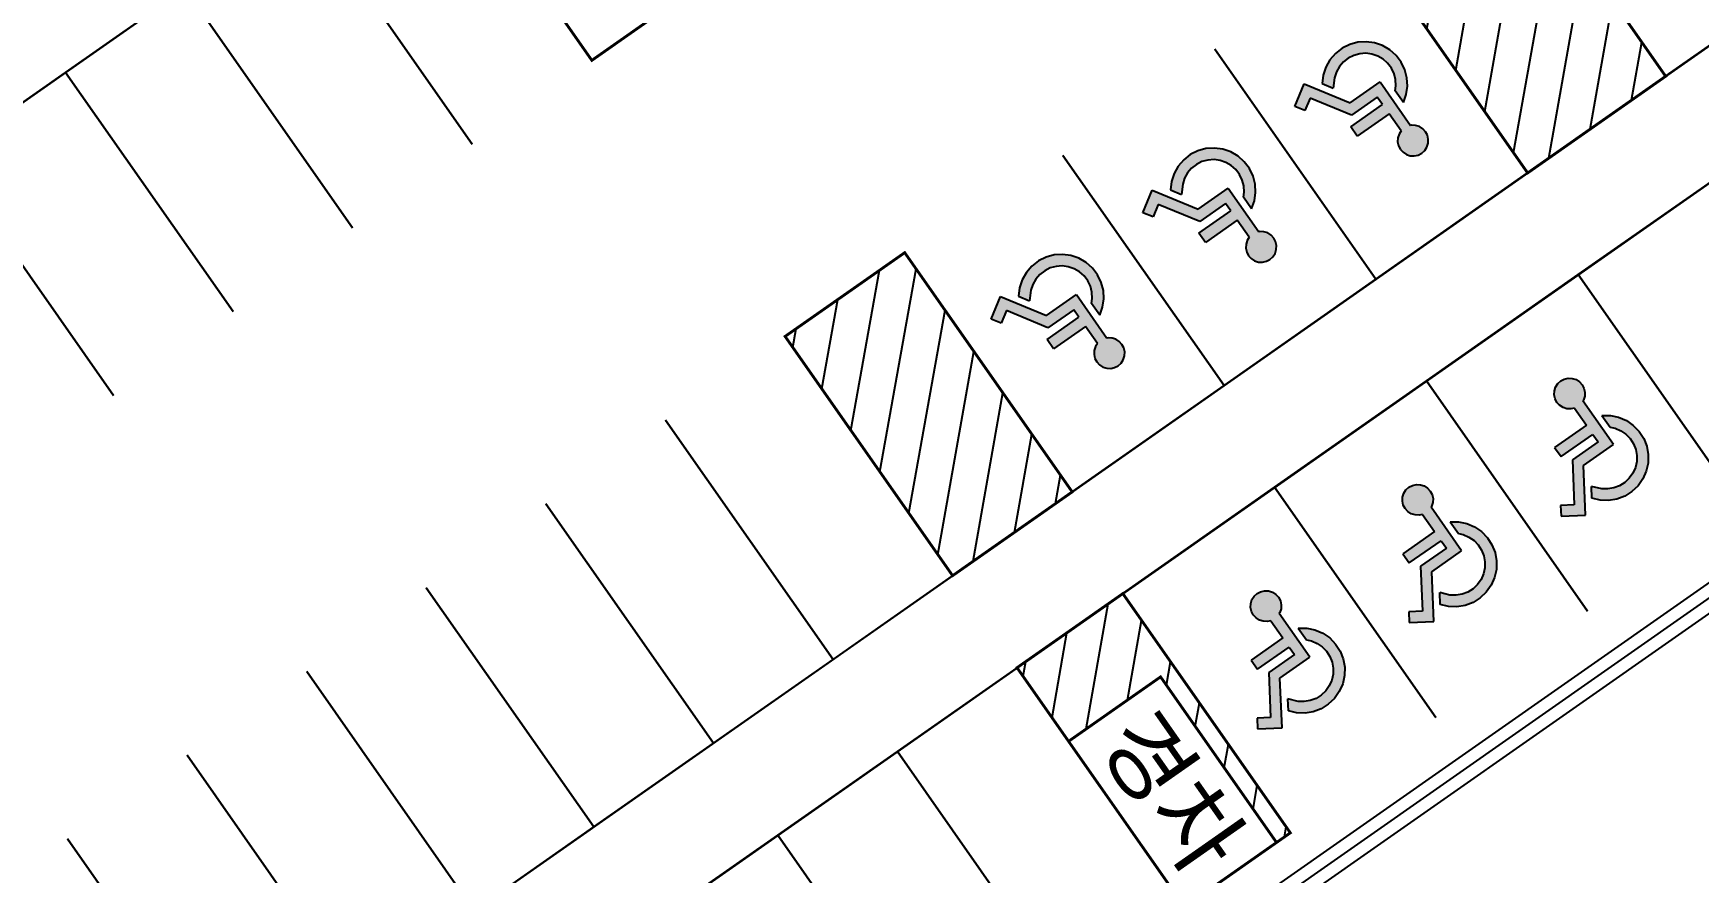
# Model space of a CAD drawing. Header units: millimetres. Extents: x 152904052 to 153933663, y 538271515 to 539240469.
# Drawn here: x 153200097 to 153229752, y 538759757 to 538774701 of the extents above; entities that cross this region are included whole.
import ezdxf
from ezdxf.enums import TextEntityAlignment as Align

# ---------------------------------------------------------------- set-up
doc = ezdxf.new("R2010")
doc.units = ezdxf.units.MM
doc.layers.add('SCHM', color=9, linetype='Continuous')
doc.styles.add('IIAC FONT', font='GulimChe.ttf')
pattern_1 = [(79.99999999992096, (122809884.912509, 494497988.996713), (-625.3529231626, 110.2665928193632), [])]

msp = doc.modelspace()

# ---------------------------------------------------------------- hatches: boundary and pattern name
at = {"layer": 'SCHM'}
h = msp.add_hatch(dxfattribs=at)
h.set_pattern_fill('ANSI31', color=256, scale=200, angle=34.99999999992096)
h.set_pattern_definition(pattern_1)
h.paths.add_polyline_path([(153223838.4012359, 538776310.1415739), (153226295.7959158, 538778030.9636467), (153229163.678098, 538773935.2034259), (153226706.2834174, 538772214.3813522)])
for points in [[(153224360.3537324, 538773766.680742), (153224347.4086477, 538773677.2371101), (153224494.1972053, 538773467.6013238), (153224544.4766273, 538773608.9739254), (153224565.9689118, 538773757.4741433), (153224557.8344784, 538773907.3009229), (153224520.3910926, 538774052.6013905), (153224455.1014525, 538774187.6994877), (153224364.5160525, 538774307.3177066), (153224252.1735441, 538774406.7832468), (153224122.4625062, 538774482.2105601), (153223980.4500062, 538774530.6531327), (153223831.6836599, 538774550.2185904), (153223681.9749169, 538774540.1426234), (153223537.1720404, 538774500.8188417), (153223402.9316502, 538774433.7834009), (153223284.4977495, 538774341.6549907), (153223186.4968722, 538774228.0325413), (153223112.757353, 538774097.3546319), (153223066.1597708, 538773954.7260993), (153223048.5244285, 538773805.7186244), (153223245.1629748, 538773724.5658829), (153223267.1633358, 538773910.4549992), (153223301.1276763, 538774014.4149878), (153223354.8754051, 538774109.6643319), (153223426.3069059, 538774192.4821829), (153223512.6317584, 538774259.6333225), (153223610.4777455, 538774308.49454), (153223716.0225844, 538774337.1571076), (153223825.1432423, 538774344.501342), (153223933.5770003, 538774330.2403474), (153224037.0879713, 538774294.9312172), (153224131.6325754, 538774239.953279), (153224213.5174954, 538774167.454205), (153224279.5439566, 538774080.2661201), (153224327.1326827, 538773981.7949617), (153224354.4246553, 538773875.8874356)], [(153224406.7050757, 538772697.8836372), (153224439.7507363, 538772634.4035139), (153224488.1002579, 538772581.6392698), (153224548.4587007, 538772543.186701), (153224616.7127368, 538772521.6662858), (153224688.2109661, 538772518.5446055), (153224758.0809023, 538772534.0343974), (153224821.5610254, 538772567.0800579), (153224874.3252691, 538772615.4295795), (153224912.7778379, 538772675.7880223), (153224934.2982528, 538772744.0420582), (153224937.4199329, 538772815.5402877), (153224921.9301406, 538772885.4102242), (153224888.8844803, 538772948.8903475), (153224840.5349587, 538773001.6545913), (153224780.1765159, 538773040.1071606), (153224711.9224797, 538773061.6275754), (153224640.4242505, 538773064.7492557), (153224620.8938118, 538773060.419462), (153224077.2332609, 538773836.8471923), (153223545.3180037, 538773464.3961198), (153222725.452948, 538773802.7544835), (153222558.5294896, 538773398.2877223), (153222738.6106793, 538773323.9682034), (153222831.2146189, 538773548.3537743), (153223569.6430527, 538773243.6043098), (153224029.3916125, 538773565.5237169), (153224123.0565622, 538773431.7563055), (153223556.7957834, 538773035.2562395), (153223672.1076222, 538772870.5738659), (153224238.3684012, 538773267.073932), (153224451.2454549, 538772963.053992), (153224415.8573782, 538772907.5058389), (153224394.3369638, 538772839.2518032), (153224391.2152836, 538772767.7535732)], [(153221657.151651, 538771873.8782676), (153221644.2065654, 538771784.4346352), (153221790.9951235, 538771574.7988486), (153221841.2745453, 538771716.1714506), (153221862.76683, 538771864.6716683), (153221854.6323965, 538772014.4984477), (153221817.1890107, 538772159.7989151), (153221751.8993713, 538772294.8970128), (153221661.313971, 538772414.5152316), (153221548.9714623, 538772513.9807718), (153221419.2604238, 538772589.4080849), (153221277.2479249, 538772637.8506577), (153221128.4815782, 538772657.4161155), (153220978.7728357, 538772647.3401487), (153220833.9699587, 538772608.0163665), (153220699.7295681, 538772540.9809256), (153220581.2956674, 538772448.8525155), (153220483.2947906, 538772335.2300663), (153220409.5552712, 538772204.5521572), (153220362.9576895, 538772061.923624), (153220345.3223467, 538771912.9161496), (153220541.960893, 538771831.763408), (153220563.9612541, 538772017.6525242), (153220597.9255946, 538772121.6125132), (153220651.6733233, 538772216.8618565), (153220723.1048236, 538772299.6797075), (153220809.4296772, 538772366.8308477), (153220907.2756639, 538772415.692065), (153221012.8205026, 538772444.3546326), (153221121.9411605, 538772451.6988671), (153221230.3749182, 538772437.4378719), (153221333.8858897, 538772402.128743), (153221428.4304934, 538772347.150804), (153221510.3154137, 538772274.6517304), (153221576.3418742, 538772187.4636447), (153221623.9306007, 538772088.9924862), (153221651.2225733, 538771983.0849609)], [(153221703.5029936, 538770805.081162), (153221736.5486544, 538770741.6010392), (153221784.8981762, 538770688.8367949), (153221845.2566187, 538770650.3842256), (153221913.5106554, 538770628.863811), (153221985.0088843, 538770625.7421305), (153222054.8788208, 538770641.2319229), (153222118.3589436, 538770674.2775829), (153222171.1231878, 538770722.6271043), (153222209.5757564, 538770782.9855473), (153222231.0961711, 538770851.2395836), (153222234.217851, 538770922.7378128), (153222218.728059, 538770992.6077492), (153222185.682398, 538771056.0878723), (153222137.3328767, 538771108.8521163), (153222076.9744341, 538771147.3046855), (153222008.7203979, 538771168.8251009), (153221937.2221686, 538771171.9467809), (153221917.6917294, 538771167.6169864), (153221374.0311794, 538771944.0447178), (153220842.1159214, 538771571.5936441), (153220022.250866, 538771909.9520085), (153219855.3274077, 538771505.4852476), (153220035.408598, 538771431.1657283), (153220128.0125371, 538771655.5512989), (153220866.4409711, 538771350.801835), (153221326.1895305, 538771672.7212417), (153221419.8544804, 538771538.9538307), (153220853.5937009, 538771142.453764), (153220968.9055404, 538770977.7713909), (153221535.1663198, 538771374.2714572), (153221748.043373, 538771070.2515175), (153221712.6552967, 538771014.7033639), (153221691.1348817, 538770946.4493277), (153221688.013202, 538770874.951099)], [(153218953.949569, 538769981.0757923), (153218941.0044835, 538769891.63216), (153219087.7930419, 538769681.9963738), (153219138.0724635, 538769823.3689756), (153219159.5647475, 538769971.8691928), (153219151.4303144, 538770121.6959732), (153219113.9869283, 538770266.9964399), (153219048.6972893, 538770402.094538), (153218958.1118888, 538770521.7127564), (153218845.7693802, 538770621.1782966), (153218716.0583427, 538770696.6056099), (153218574.0458429, 538770745.0481827), (153218425.2794965, 538770764.6136409), (153218275.5707538, 538770754.5376737), (153218130.7678771, 538770715.2138922), (153217996.5274863, 538770648.1784503), (153217878.0935856, 538770556.0500402), (153217780.0927087, 538770442.4275916), (153217706.3531893, 538770311.749682), (153217659.7556078, 538770169.1211495), (153217642.120265, 538770020.1136746), (153217838.7588112, 538769938.960933), (153217860.7591721, 538770124.8500488), (153217894.7235128, 538770228.8100383), (153217948.4712415, 538770324.0593816), (153218019.9027421, 538770406.877233), (153218106.2275949, 538770474.0283725), (153218204.0735818, 538770522.8895898), (153218309.6184205, 538770551.5521574), (153218418.7390785, 538770558.8963921), (153218527.1728362, 538770544.6353967), (153218630.6838081, 538770509.3262675), (153218725.2284114, 538770454.3483293), (153218807.1133319, 538770381.8492553), (153218873.1397925, 538770294.6611696), (153218920.7285187, 538770196.1900115), (153218948.0204919, 538770090.2824857)], [(153219000.300912, 538768912.278687), (153219033.3465728, 538768848.7985642), (153219081.6960942, 538768796.03432), (153219142.0545372, 538768757.5817513), (153219210.3085731, 538768736.061336), (153219281.8068024, 538768732.939656), (153219351.6767389, 538768748.4294475), (153219415.156862, 538768781.4751079), (153219467.921106, 538768829.8246295), (153219506.3736743, 538768890.1830723), (153219527.8940892, 538768958.4371083), (153219531.0157691, 538769029.9353375), (153219515.5259771, 538769099.8052742), (153219482.4803167, 538769163.285397), (153219434.1307948, 538769216.049641), (153219373.7723522, 538769254.5022105), (153219305.5183163, 538769276.0226257), (153219234.0200866, 538769279.1443055), (153219214.4896474, 538769274.8145115), (153218670.8290974, 538770051.2422421), (153218138.9138399, 538769678.7911689), (153217319.0487842, 538770017.1495337), (153217152.1253263, 538769612.6827731), (153217332.2065156, 538769538.3632528), (153217424.8104554, 538769762.7488244), (153218163.2388892, 538769457.9993598), (153218622.9874487, 538769779.918767), (153218716.6523986, 538769646.1513553), (153218150.391619, 538769249.651289), (153218265.7034582, 538769084.9689155), (153218831.9642377, 538769481.468982), (153219044.8412913, 538769177.4490421), (153219009.4532147, 538769121.9008889), (153218987.9328001, 538769053.6468527), (153218984.8111202, 538768982.1486237)], [(153227275.5979087, 538768077.6503048), (153227227.248387, 538768130.4145486), (153227194.2027264, 538768193.8946713), (153227178.7129346, 538768263.7646084), (153227181.8346145, 538768335.2628376), (153227203.3550295, 538768403.5168736), (153227241.807598, 538768463.875316), (153227294.5718421, 538768512.2248378), (153227358.0519647, 538768545.270498), (153227427.9219009, 538768560.7602899), (153227499.4201303, 538768557.6386096), (153227567.6741664, 538768536.1181943), (153227628.0326091, 538768497.6656257), (153227676.3821309, 538768444.9013815), (153227709.4277914, 538768381.4212589), (153227724.9175836, 538768311.551322), (153227721.7959036, 538768240.0530927), (153227700.2754891, 538768171.7990568), (153227689.5270092, 538768154.9273238), (153228233.1875599, 538767378.499593), (153227701.2723024, 538767006.0485197), (153227738.814796, 538766119.9020007), (153227301.6491809, 538766101.3810387), (153227293.4030707, 538766296.0207765), (153227535.9289488, 538766306.29563), (153227502.1155242, 538767104.4218352), (153227961.8640845, 538767426.341243), (153227868.1991342, 538767560.108654), (153227301.9383556, 538767163.608588), (153227186.6265163, 538767328.2909613), (153227752.8872954, 538767724.7910273), (153227540.0102416, 538768028.8109668), (153227475.7086167, 538768014.5556397), (153227404.2103878, 538768017.6773202), (153227335.9563516, 538768039.1977352)], [(153228264.085569, 538767668.5441504), (153228175.6085671, 538767686.971273), (153228028.8200097, 538767896.6070592), (153228178.8633754, 538767895.5019834), (153228325.7587283, 538767864.9080589), (153228463.7677076, 538767806.0204151), (153228587.4990926, 538767721.1394553), (153228692.1194059, 538767613.5809925), (153228773.5417313, 538767487.5467193), (153228828.5853649, 538767347.9600749), (153228855.100067, 538767200.2739091), (153228852.050059, 538767050.2574756), (153228819.554489, 538766903.771057), (153228758.8827712, 538766766.5370398), (153228672.4050034, 538766643.9163705), (153228563.499376, 538766540.6991378), (153228436.4202091, 538766460.9174466), (153228296.1317585, 538766407.6879122), (153228148.1142899, 538766383.0899069), (153227998.1499987, 538766388.0843345), (153227852.0971318, 538766422.4760914), (153227843.0928429, 538766635.0117545), (153228025.2960404, 538766592.1075091), (153228134.6029637, 538766588.467139), (153228242.4908748, 538766606.3962889), (153228344.7452106, 538766645.19457), (153228437.3714793, 538766703.3463544), (153228516.7513038, 538766778.579986), (153228579.7837675, 538766867.9565167), (153228624.0065537, 538766967.9845175), (153228647.6921311, 538767074.756467), (153228649.9152402, 538767184.1013968), (153228630.5890364, 538767291.7478256), (153228590.4684833, 538767393.4906244), (153228531.1208625, 538767485.355284), (153228454.864545, 538767563.7531788), (153228364.6784286, 538767625.6217511)], [(153224572.3958268, 538766184.8478296), (153224524.0463052, 538766237.6120735), (153224491.0006446, 538766301.0921962), (153224475.5108523, 538766370.9621329), (153224478.6325326, 538766442.4603627), (153224500.152947, 538766510.7143984), (153224538.6055167, 538766571.0728414), (153224591.3697603, 538766619.4223628), (153224654.8498831, 538766652.4680231), (153224724.7198192, 538766667.9578152), (153224796.2180486, 538766664.8361348), (153224864.4720845, 538766643.3157198), (153224924.830528, 538766604.8631508), (153224973.180049, 538766552.0989062), (153225006.2257095, 538766488.618784), (153225021.7155014, 538766418.7488465), (153225018.5938219, 538766347.2506177), (153224997.0734066, 538766278.9965812), (153224986.3249278, 538766262.1248491), (153225529.9854775, 538765485.6971177), (153224998.0702203, 538765113.2460449), (153225035.6127142, 538764227.0995259), (153224598.4470987, 538764208.5785632), (153224590.2009892, 538764403.2183015), (153224832.7268676, 538764413.4931555), (153224798.9134429, 538765211.6193607), (153225258.6620026, 538765533.5387676), (153225164.9970526, 538765667.3061786), (153224598.7362731, 538765270.806113), (153224483.4244343, 538765435.4884865), (153225049.6852133, 538765831.9885525), (153224836.8081598, 538766136.0084924), (153224772.5065349, 538766121.753165), (153224701.0083055, 538766124.874845), (153224632.7542692, 538766146.3952601)], [(153225560.8834872, 538765775.7416753), (153225472.4064855, 538765794.1687977), (153225325.6179273, 538766003.8045843), (153225475.6612936, 538766002.6995085), (153225622.5566464, 538765972.1055839), (153225760.5656251, 538765913.2179396), (153225884.2970106, 538765828.3369799), (153225988.9173237, 538765720.778517), (153226070.3396495, 538765594.7442443), (153226125.3832828, 538765455.1575997), (153226151.8979849, 538765307.4714344), (153226148.8479773, 538765157.4550008), (153226116.3524071, 538765010.9685824), (153226055.6806891, 538764873.7345648), (153225969.202921, 538764751.1138955), (153225860.2972942, 538764647.8966627), (153225733.2181274, 538764568.114972), (153225592.9296761, 538764514.8854373), (153225444.9122078, 538764490.287432), (153225294.9479167, 538764495.2818595), (153225148.8950498, 538764529.6736164), (153225139.8907617, 538764742.2092795), (153225322.0939584, 538764699.3050339), (153225431.4008818, 538764695.664664), (153225539.2887936, 538764713.5938139), (153225641.5431286, 538764752.3920944), (153225734.1693975, 538764810.5438793), (153225813.5492216, 538764885.7775105), (153225876.5816855, 538764975.1540418), (153225920.8044722, 538765075.1820424), (153225944.4900494, 538765181.9539919), (153225946.7131582, 538765291.2989213), (153225927.3869539, 538765398.9453504), (153225887.2664014, 538765500.6881487), (153225827.9187807, 538765592.552809), (153225751.6624631, 538765670.9507036), (153225661.476347, 538765732.8192761)], [(153221869.1937451, 538764292.0453546), (153221820.8442231, 538764344.8095984), (153221787.7985629, 538764408.2897214), (153221772.3087705, 538764478.1596582), (153221775.4304509, 538764549.6578872), (153221796.9508654, 538764617.9119234), (153221835.4034343, 538764678.2703664), (153221888.1676783, 538764726.6198881), (153221951.6478011, 538764759.6655481), (153222021.5177377, 538764775.1553402), (153222093.0159666, 538764772.0336596), (153222161.2700027, 538764750.5132449), (153222221.628446, 538764712.0606761), (153222269.9779676, 538764659.2964313), (153222303.0236279, 538764595.8163084), (153222318.51342, 538764525.946372), (153222315.3917401, 538764454.4481428), (153222293.8713252, 538764386.1941068), (153222283.1228461, 538764369.322374), (153222826.7833964, 538763592.8946431), (153222294.8681383, 538763220.4435694), (153222332.4106326, 538762334.2970512), (153221895.2450172, 538762315.7760885), (153221886.9989076, 538762510.415827), (153222129.5247852, 538762520.6906798), (153222095.711361, 538763318.8168855), (153222555.4599207, 538763640.7362925), (153222461.7949712, 538763774.5037041), (153221895.5341913, 538763378.0036377), (153221780.2223518, 538763542.6860111), (153222346.4831317, 538763939.1860776), (153222133.6060778, 538764243.206017), (153222069.3044533, 538764228.95069), (153221997.8062239, 538764232.0723704), (153221929.552188, 538764253.5927854)], [(153222857.6814048, 538763882.9392002), (153222769.2044039, 538763901.3663232), (153222622.415846, 538764111.0021096), (153222772.4592116, 538764109.8970332), (153222919.3545646, 538764079.3031089), (153223057.3635437, 538764020.4154651), (153223181.0949287, 538763935.5345051), (153223285.7152418, 538763827.9760423), (153223367.1375679, 538763701.9417696), (153223422.1812012, 538763562.3551248), (153223448.6959027, 538763414.6689591), (153223445.6458954, 538763264.6525254), (153223413.1503246, 538763118.1661067), (153223352.4786073, 538762980.9320893), (153223266.0008394, 538762858.3114202), (153223157.0952124, 538762755.0941873), (153223030.0160455, 538762675.3124964), (153222889.7275946, 538762622.0829625), (153222741.710126, 538762597.4849566), (153222591.7458354, 538762602.4793844), (153222445.6929678, 538762636.8711411), (153222436.6886793, 538762849.4068043), (153222618.8918769, 538762806.5025597), (153222728.1988003, 538762802.8621893), (153222836.0867115, 538762820.7913392), (153222938.3410469, 538762859.5896192), (153223030.9673157, 538762917.7414042), (153223110.3471398, 538762992.9750357), (153223173.3796043, 538763082.3515669), (153223217.6023898, 538763182.3795671), (153223241.2879674, 538763289.1515172), (153223243.5110762, 538763398.4964468), (153223224.1848722, 538763506.1428754), (153223184.0643197, 538763607.8856741), (153223124.7166988, 538763699.7503343), (153223048.4603812, 538763778.1482285), (153222958.274265, 538763840.0168009)]]:
    msp.add_hatch(color=256, dxfattribs=at).paths.add_polyline_path(points)
h = msp.add_hatch(dxfattribs=at)
h.set_pattern_fill('ANSI31', color=256, scale=200, angle=-7.189961912916426e-11)
h.set_pattern_definition([(79.99999999992068, (-0.0006760358810424805, 0.0001924633979797363), (-625.3529231625994, 110.2665928193663), [])])
h.paths.add_polyline_path([(153215614.0797144, 538770795.5645092), (153213484.2844138, 538769304.2657847), (153216466.8818567, 538765044.6751925), (153218596.6771569, 538766535.9739168)])
h = msp.add_hatch(dxfattribs=at)
h.set_pattern_fill('ANSI31', color=256, scale=200, angle=34.99999999992096)
h.set_pattern_definition(pattern_1)
h.paths.add_polyline_path([(153219498.150248, 538764725.507199), (153217614.0347295, 538763406.371104), (153218531.7570277, 538762095.7278333), (153220170.0611163, 538763242.880706), (153222234.9362869, 538760293.9333467), (153222480.6839143, 538760466.0076876)])

# ---------------------------------------------------------------- linework, layer by layer
for p, q in [((153223402.9316502, 538774433.7834009), (153223284.4977495, 538774341.6549907)), ((153223537.1720404, 538774500.8188417), (153223402.9316502, 538774433.7834009)), ((153223681.9749169, 538774540.1426234), (153223537.1720404, 538774500.8188417)), ((153223831.6836599, 538774550.2185904), (153223681.9749169, 538774540.1426234)), ((153223980.4500063, 538774530.6531322), (153223831.6836599, 538774550.2185904)), ((153224122.4625062, 538774482.2105601), (153223980.4500063, 538774530.6531322)), ((153224252.1735441, 538774406.7832468), (153224122.4625062, 538774482.2105601)), ((153224364.5160525, 538774307.3177066), (153224252.1735441, 538774406.7832468)), ((153223112.757353, 538774097.3546319), (153223066.1597708, 538773954.7260993)), ((153223186.4968722, 538774228.0325413), (153223112.757353, 538774097.3546319)), ((153223284.4977495, 538774341.6549907), (153223186.4968722, 538774228.0325413)), ((153223354.8754051, 538774109.6643319), (153223301.1276768, 538774014.4149883)), ((153223426.3069059, 538774192.4821829), (153223354.8754051, 538774109.6643319)), ((153223512.6317584, 538774259.6333225), (153223426.3069059, 538774192.4821829)), ((153223610.4777455, 538774308.49454), (153223512.6317584, 538774259.6333225)), ((153223716.0225844, 538774337.1571076), (153223610.4777455, 538774308.49454)), ((153223825.1432423, 538774344.501342), (153223716.0225844, 538774337.1571076)), ((153223933.5770003, 538774330.2403474), (153223825.1432423, 538774344.501342)), ((153224037.0879713, 538774294.9312172), (153223933.5770003, 538774330.2403474)), ((153224131.6325754, 538774239.953279), (153224037.0879713, 538774294.9312172)), ((153224213.5174954, 538774167.454205), (153224131.6325754, 538774239.953279)), ((153224279.5439566, 538774080.2661195), (153224213.5174954, 538774167.454205)), ((153224455.1014525, 538774187.6994877), (153224364.5160525, 538774307.3177066)), ((153224520.3910926, 538774052.6013905), (153224455.1014525, 538774187.6994877)), ((153222558.5294896, 538773398.2877223), (153222725.452948, 538773802.7544835)), ((153222725.452948, 538773802.7544835), (153223545.3180037, 538773464.3961198)), ((153223066.1597708, 538773954.7260993), (153223048.5244285, 538773805.7186244)), ((153223048.5244285, 538773805.7186244), (153223245.1629748, 538773724.5658829)), ((153223267.1633357, 538773910.454999), (153223245.1629748, 538773724.5658829)), ((153223301.1276768, 538774014.4149883), (153223267.1633357, 538773910.454999)), ((153223545.3180037, 538773464.3961198), (153224077.2332609, 538773836.8471923)), ((153224077.2332609, 538773836.8471923), (153224620.8938118, 538773060.419462)), ((153224327.1326829, 538773981.7949622), (153224279.5439566, 538774080.2661195)), ((153224354.4246553, 538773875.8874356), (153224327.1326829, 538773981.7949622)), ((153224360.3537324, 538773766.680742), (153224354.4246553, 538773875.8874356)), ((153224557.8344784, 538773907.3009229), (153224520.3910926, 538774052.6013905)), ((153224565.9689118, 538773757.4741433), (153224557.8344784, 538773907.3009229)), ((153222831.2146189, 538773548.3537743), (153222738.6106793, 538773323.9682034)), ((153223569.6430527, 538773243.6043098), (153222831.2146189, 538773548.3537743)), ((153224029.3916125, 538773565.5237169), (153223569.6430527, 538773243.6043098)), ((153224123.0565622, 538773431.7563055), (153224029.3916125, 538773565.5237169)), ((153224347.4086477, 538773677.2371101), (153224360.3537324, 538773766.680742)), ((153224494.1972053, 538773467.6013238), (153224347.4086477, 538773677.2371101)), ((153224494.1972053, 538773467.6013238), (153224544.4766272, 538773608.9739254)), ((153224544.4766272, 538773608.9739254), (153224565.9689118, 538773757.4741433)), ((153222738.6106793, 538773323.9682034), (153222558.5294896, 538773398.2877223)), ((153223556.7957834, 538773035.2562395), (153224123.0565622, 538773431.7563055)), ((153224238.3684012, 538773267.073932), (153223672.1076222, 538772870.5738659)), ((153224451.2454549, 538772963.053992), (153224238.3684012, 538773267.073932)), ((153223672.1076222, 538772870.5738659), (153223556.7957834, 538773035.2562395)), ((153224415.8573782, 538772907.5058389), (153224394.3369638, 538772839.2518032)), ((153224451.2454549, 538772963.053992), (153224415.8573782, 538772907.5058389)), ((153224640.4242505, 538773064.7492557), (153224620.8938118, 538773060.419462)), ((153224711.9224797, 538773061.6275754), (153224640.4242505, 538773064.7492557)), ((153224780.1765159, 538773040.1071606), (153224711.9224797, 538773061.6275754)), ((153224840.5349587, 538773001.6545913), (153224780.1765159, 538773040.1071606)), ((153224888.8844803, 538772948.8903475), (153224840.5349587, 538773001.6545913)), ((153224921.9301406, 538772885.4102242), (153224888.8844803, 538772948.8903475)), ((153220833.9699587, 538772608.0163665), (153220699.7295681, 538772540.9809256)), ((153220978.7728357, 538772647.3401487), (153220833.9699587, 538772608.0163665)), ((153221128.4815782, 538772657.4161155), (153220978.7728357, 538772647.3401487)), ((153221277.2479249, 538772637.8506579), (153221128.4815782, 538772657.4161155)), ((153221419.2604238, 538772589.4080849), (153221277.2479249, 538772637.8506579)), ((153224394.3369638, 538772839.2518032), (153224391.2152836, 538772767.7535732)), ((153224391.2152836, 538772767.7535732), (153224406.7050757, 538772697.8836372)), ((153224406.7050757, 538772697.8836372), (153224439.7507363, 538772634.4035139)), ((153224439.7507363, 538772634.4035139), (153224488.1002579, 538772581.6392698)), ((153224821.5610254, 538772567.0800579), (153224874.3252691, 538772615.4295795)), ((153224874.3252691, 538772615.4295795), (153224912.7778379, 538772675.7880223)), ((153224912.7778379, 538772675.7880223), (153224934.2982528, 538772744.0420582)), ((153224937.4199329, 538772815.5402877), (153224921.9301406, 538772885.4102242)), ((153224934.2982528, 538772744.0420582), (153224937.4199329, 538772815.5402877)), ((153220483.2947906, 538772335.2300663), (153220409.5552712, 538772204.5521572)), ((153220581.2956674, 538772448.8525155), (153220483.2947906, 538772335.2300663)), ((153220699.7295681, 538772540.9809256), (153220581.2956674, 538772448.8525155)), ((153220809.4296772, 538772366.8308477), (153220723.1048236, 538772299.6797075)), ((153220907.2756639, 538772415.692065), (153220809.4296772, 538772366.8308477)), ((153221012.8205026, 538772444.3546326), (153220907.2756639, 538772415.692065)), ((153221121.9411605, 538772451.6988671), (153221012.8205026, 538772444.3546326)), ((153221230.3749182, 538772437.4378719), (153221121.9411605, 538772451.6988671)), ((153221333.8858897, 538772402.128743), (153221230.3749182, 538772437.4378719)), ((153221428.4304934, 538772347.150804), (153221333.8858897, 538772402.128743)), ((153221548.9714623, 538772513.9807718), (153221419.2604238, 538772589.4080849)), ((153221510.3154137, 538772274.6517304), (153221428.4304934, 538772347.150804)), ((153221661.313971, 538772414.5152316), (153221548.9714623, 538772513.9807718)), ((153221751.8993713, 538772294.8970128), (153221661.313971, 538772414.5152316)), ((153224488.1002579, 538772581.6392698), (153224548.4587007, 538772543.186701)), ((153224548.4587007, 538772543.186701), (153224616.7127368, 538772521.6662858)), ((153224616.7127368, 538772521.6662858), (153224688.2109661, 538772518.5446055)), ((153224688.2109661, 538772518.5446055), (153224758.0809023, 538772534.0343974)), ((153224758.0809023, 538772534.0343974), (153224821.5610254, 538772567.0800579)), ((153220362.9576895, 538772061.923624), (153220345.3223467, 538771912.9161496)), ((153220409.5552712, 538772204.5521572), (153220362.9576895, 538772061.923624)), ((153220563.9612541, 538772017.6525242), (153220541.960893, 538771831.763408)), ((153220597.9255946, 538772121.6125132), (153220563.9612541, 538772017.6525242)), ((153220651.6733233, 538772216.8618565), (153220597.9255946, 538772121.6125132)), ((153220723.1048236, 538772299.6797075), (153220651.6733233, 538772216.8618565)), ((153221576.3418742, 538772187.4636445), (153221510.3154137, 538772274.6517304)), ((153221623.9306011, 538772088.9924867), (153221576.3418742, 538772187.4636445)), ((153221651.2225733, 538771983.0849609), (153221623.9306011, 538772088.9924867)), ((153221817.1890107, 538772159.7989151), (153221751.8993713, 538772294.8970128)), ((153221854.6323965, 538772014.4984477), (153221817.1890107, 538772159.7989151)), ((153221862.76683, 538771864.6716683), (153221854.6323965, 538772014.4984477)), ((153219855.3274077, 538771505.4852476), (153220022.250866, 538771909.9520085)), ((153220022.250866, 538771909.9520085), (153220842.1159214, 538771571.5936441)), ((153220345.3223467, 538771912.9161496), (153220541.960893, 538771831.763408)), ((153220842.1159214, 538771571.5936441), (153221374.0311794, 538771944.0447178)), ((153221374.0311794, 538771944.0447178), (153221917.6917294, 538771167.6169864)), ((153221644.2065654, 538771784.4346352), (153221657.151651, 538771873.8782676)), ((153221790.9951235, 538771574.7988486), (153221644.2065654, 538771784.4346352)), ((153221657.151651, 538771873.8782676), (153221651.2225733, 538771983.0849609)), ((153221790.9951235, 538771574.7988486), (153221841.2745453, 538771716.1714506)), ((153221841.2745453, 538771716.1714506), (153221862.76683, 538771864.6716683)), ((153220035.408598, 538771431.1657283), (153219855.3274077, 538771505.4852476)), ((153220128.0125371, 538771655.5512989), (153220035.408598, 538771431.1657283)), ((153220866.4409711, 538771350.801835), (153220128.0125371, 538771655.5512989)), ((153220853.5937009, 538771142.453764), (153221419.8544804, 538771538.9538307)), ((153221326.1895305, 538771672.7212417), (153220866.4409711, 538771350.801835)), ((153221419.8544804, 538771538.9538307), (153221326.1895305, 538771672.7212417)), ((153220968.9055404, 538770977.7713909), (153220853.5937009, 538771142.453764)), ((153221535.1663198, 538771374.2714572), (153220968.9055404, 538770977.7713909)), ((153221748.043373, 538771070.2515175), (153221535.1663198, 538771374.2714572)), ((153221937.2221686, 538771171.9467809), (153221917.6917294, 538771167.6169864)), ((153222008.7203979, 538771168.8251009), (153221937.2221686, 538771171.9467809)), ((153222076.9744341, 538771147.3046855), (153222008.7203979, 538771168.8251009)), ((153222137.3328767, 538771108.8521163), (153222076.9744341, 538771147.3046855)), ((153221691.1348817, 538770946.4493277), (153221688.013202, 538770874.951099)), ((153221688.013202, 538770874.951099), (153221703.5029936, 538770805.081162)), ((153221712.6552967, 538771014.7033639), (153221691.1348817, 538770946.4493277)), ((153221748.043373, 538771070.2515175), (153221712.6552967, 538771014.7033639)), ((153222185.682398, 538771056.0878723), (153222137.3328767, 538771108.8521163)), ((153222218.728059, 538770992.6077492), (153222185.682398, 538771056.0878723)), ((153222209.5757564, 538770782.9855473), (153222231.0961711, 538770851.2395836)), ((153222234.217851, 538770922.7378128), (153222218.728059, 538770992.6077492)), ((153222231.0961711, 538770851.2395836), (153222234.217851, 538770922.7378128)), ((153217878.0935856, 538770556.0500402), (153217780.0927087, 538770442.4275916)), ((153217996.5274863, 538770648.1784503), (153217878.0935856, 538770556.0500402)), ((153218130.7678771, 538770715.2138922), (153217996.5274863, 538770648.1784503)), ((153218275.5707538, 538770754.5376737), (153218130.7678771, 538770715.2138922)), ((153218309.6184205, 538770551.5521574), (153218204.0735818, 538770522.8895898)), ((153218425.2794965, 538770764.6136409), (153218275.5707538, 538770754.5376737)), ((153218418.7390785, 538770558.8963921), (153218309.6184205, 538770551.5521574)), ((153218527.1728362, 538770544.6353967), (153218418.7390785, 538770558.8963921)), ((153218574.0458428, 538770745.0481825), (153218425.2794965, 538770764.6136409)), ((153218630.6838081, 538770509.3262675), (153218527.1728362, 538770544.6353967)), ((153218716.0583427, 538770696.6056099), (153218574.0458428, 538770745.0481825)), ((153218845.7693802, 538770621.1782966), (153218716.0583427, 538770696.6056099)), ((153218958.1118888, 538770521.7127564), (153218845.7693802, 538770621.1782966)), ((153221703.5029936, 538770805.081162), (153221736.5486544, 538770741.6010392)), ((153221736.5486544, 538770741.6010392), (153221784.8981762, 538770688.8367949)), ((153221784.8981762, 538770688.8367949), (153221845.2566187, 538770650.3842256)), ((153221845.2566187, 538770650.3842256), (153221913.5106554, 538770628.863811)), ((153221913.5106554, 538770628.863811), (153221985.0088843, 538770625.7421305)), ((153221985.0088843, 538770625.7421305), (153222054.8788208, 538770641.2319229)), ((153222054.8788208, 538770641.2319229), (153222118.3589436, 538770674.2775829)), ((153222118.3589436, 538770674.2775829), (153222171.1231878, 538770722.6271043)), ((153222171.1231878, 538770722.6271043), (153222209.5757564, 538770782.9855473)), ((153217706.3531893, 538770311.749682), (153217659.7556077, 538770169.1211495)), ((153217780.0927087, 538770442.4275916), (153217706.3531893, 538770311.749682)), ((153217894.7235128, 538770228.8100383), (153217860.7591721, 538770124.8500488)), ((153217948.4712415, 538770324.0593816), (153217894.7235128, 538770228.8100383)), ((153218019.9027421, 538770406.877233), (153217948.4712415, 538770324.0593816)), ((153218106.2275949, 538770474.0283725), (153218019.9027421, 538770406.877233)), ((153218204.0735818, 538770522.8895898), (153218106.2275949, 538770474.0283725)), ((153218725.2284114, 538770454.3483293), (153218630.6838081, 538770509.3262675)), ((153218807.1133319, 538770381.8492553), (153218725.2284114, 538770454.3483293)), ((153218873.1397931, 538770294.6611699), (153218807.1133319, 538770381.8492553)), ((153218920.7285191, 538770196.1900119), (153218873.1397931, 538770294.6611699)), ((153219048.6972893, 538770402.094538), (153218958.1118888, 538770521.7127564)), ((153219113.9869283, 538770266.9964399), (153219048.6972893, 538770402.094538)), ((153219151.4303144, 538770121.6959732), (153219113.9869283, 538770266.9964399)), ((153217152.1253263, 538769612.6827731), (153217319.0487842, 538770017.1495337)), ((153217319.0487842, 538770017.1495337), (153218138.9138399, 538769678.7911689)), ((153217659.7556077, 538770169.1211495), (153217642.120265, 538770020.1136746)), ((153217642.120265, 538770020.1136746), (153217838.7588112, 538769938.960933)), ((153217860.7591721, 538770124.8500488), (153217838.7588112, 538769938.960933)), ((153218138.9138399, 538769678.7911689), (153218670.8290974, 538770051.2422421)), ((153218670.8290974, 538770051.2422421), (153219214.4896474, 538769274.8145115)), ((153218948.0204919, 538770090.2824857), (153218920.7285191, 538770196.1900119)), ((153218941.0044835, 538769891.63216), (153218953.949569, 538769981.0757923)), ((153218953.949569, 538769981.0757923), (153218948.0204919, 538770090.2824857)), ((153219138.0724635, 538769823.3689756), (153219159.5647475, 538769971.8691928)), ((153219159.5647475, 538769971.8691928), (153219151.4303144, 538770121.6959732)), ((153217424.8104554, 538769762.7488244), (153217332.2065156, 538769538.3632528)), ((153218163.2388892, 538769457.9993598), (153217424.8104554, 538769762.7488244)), ((153218150.391619, 538769249.651289), (153218716.6523986, 538769646.1513553)), ((153218622.9874487, 538769779.918767), (153218163.2388892, 538769457.9993598)), ((153218716.6523986, 538769646.1513553), (153218622.9874487, 538769779.918767)), ((153219087.7930419, 538769681.9963738), (153218941.0044835, 538769891.63216)), ((153219087.7930419, 538769681.9963738), (153219138.0724635, 538769823.3689756)), ((153217332.2065156, 538769538.3632528), (153217152.1253263, 538769612.6827731)), ((153218831.9642377, 538769481.468982), (153218265.7034582, 538769084.9689155)), ((153219044.8412913, 538769177.4490421), (153218831.9642377, 538769481.468982)), ((153218265.7034582, 538769084.9689155), (153218150.391619, 538769249.651289)), ((153218987.9328001, 538769053.6468527), (153218984.8111202, 538768982.1486237)), ((153219009.4532147, 538769121.9008889), (153218987.9328001, 538769053.6468527)), ((153219044.8412913, 538769177.4490421), (153219009.4532147, 538769121.9008889)), ((153219234.0200866, 538769279.1443055), (153219214.4896474, 538769274.8145115)), ((153219305.5183163, 538769276.0226257), (153219234.0200866, 538769279.1443055)), ((153219373.7723522, 538769254.5022105), (153219305.5183163, 538769276.0226257)), ((153219434.1307948, 538769216.049641), (153219373.7723522, 538769254.5022105)), ((153219482.4803167, 538769163.285397), (153219434.1307948, 538769216.049641)), ((153219515.5259771, 538769099.8052742), (153219482.4803167, 538769163.285397)), ((153219531.0157691, 538769029.9353375), (153219515.5259771, 538769099.8052742)), ((153218984.8111202, 538768982.1486237), (153219000.300912, 538768912.278687)), ((153219000.300912, 538768912.278687), (153219033.3465728, 538768848.7985642)), ((153219033.3465728, 538768848.7985642), (153219081.6960942, 538768796.03432)), ((153219081.6960942, 538768796.03432), (153219142.0545372, 538768757.5817513)), ((153219142.0545372, 538768757.5817513), (153219210.3085731, 538768736.061336)), ((153219281.8068024, 538768732.939656), (153219351.6767389, 538768748.4294475)), ((153219351.6767389, 538768748.4294475), (153219415.156862, 538768781.4751079)), ((153219415.156862, 538768781.4751079), (153219467.9211054, 538768829.8246293)), ((153219467.9211054, 538768829.8246293), (153219506.3736743, 538768890.1830723)), ((153219506.3736743, 538768890.1830723), (153219527.8940892, 538768958.4371083)), ((153219527.8940892, 538768958.4371083), (153219531.0157691, 538769029.9353375)), ((153219210.3085731, 538768736.061336), (153219281.8068024, 538768732.939656)), ((153227203.3550295, 538768403.5168736), (153227241.807598, 538768463.875316)), ((153227241.807598, 538768463.875316), (153227294.5718421, 538768512.2248378)), ((153227294.5718421, 538768512.2248378), (153227358.0519647, 538768545.270498)), ((153227358.0519647, 538768545.270498), (153227427.9219009, 538768560.7602899)), ((153227427.9219009, 538768560.7602899), (153227499.4201303, 538768557.6386096)), ((153227499.4201303, 538768557.6386096), (153227567.6741664, 538768536.1181943)), ((153227567.6741664, 538768536.1181943), (153227628.0326091, 538768497.6656257)), ((153227628.0326091, 538768497.6656257), (153227676.3821309, 538768444.9013815)), ((153227178.7129346, 538768263.7646084), (153227181.8346145, 538768335.2628376)), ((153227194.2027264, 538768193.8946713), (153227178.7129346, 538768263.7646084)), ((153227181.8346145, 538768335.2628376), (153227203.3550295, 538768403.5168736)), ((153227227.248387, 538768130.4145486), (153227194.2027264, 538768193.8946713)), ((153227676.3821309, 538768444.9013815), (153227709.4277914, 538768381.4212589)), ((153227700.2754891, 538768171.7990568), (153227689.5270092, 538768154.9273238)), ((153228233.1875599, 538767378.499593), (153227689.5270092, 538768154.9273238)), ((153227721.7959036, 538768240.0530927), (153227700.2754891, 538768171.7990568)), ((153227709.4277914, 538768381.4212589), (153227724.9175836, 538768311.551322)), ((153227724.9175836, 538768311.551322), (153227721.7959036, 538768240.0530927)), ((153227275.5979087, 538768077.6503048), (153227227.248387, 538768130.4145486)), ((153227335.9563516, 538768039.1977352), (153227275.5979087, 538768077.6503048)), ((153227404.2103871, 538768017.6773202), (153227335.9563516, 538768039.1977352)), ((153227475.7086167, 538768014.5556397), (153227404.2103871, 538768017.6773202)), ((153227540.0102416, 538768028.8109668), (153227475.7086167, 538768014.5556397)), ((153227540.0102416, 538768028.8109668), (153227752.8872954, 538767724.7910273)), ((153228028.8200097, 538767896.6070592), (153228175.6085671, 538767686.971273)), ((153228028.8200097, 538767896.6070592), (153228178.8633754, 538767895.5019836)), ((153228178.8633754, 538767895.5019836), (153228325.7587283, 538767864.9080589)), ((153228325.7587283, 538767864.9080589), (153228463.7677076, 538767806.0204151)), ((153227752.8872954, 538767724.7910273), (153227186.6265161, 538767328.2909614)), ((153227301.9383556, 538767163.608588), (153227868.1991342, 538767560.108654)), ((153227868.1991342, 538767560.108654), (153227961.8640845, 538767426.341243)), ((153228175.6085671, 538767686.971273), (153228264.085569, 538767668.5441504)), ((153228264.085569, 538767668.5441504), (153228364.6784286, 538767625.6217511)), ((153228364.6784286, 538767625.6217511), (153228454.864545, 538767563.7531788)), ((153228454.864545, 538767563.7531788), (153228531.1208625, 538767485.355284)), ((153228463.7677076, 538767806.0204151), (153228587.4990926, 538767721.1394553)), ((153228587.4990926, 538767721.1394553), (153228692.1194058, 538767613.5809922)), ((153228692.1194058, 538767613.5809922), (153228773.5417313, 538767487.5467193)), ((153227186.6265161, 538767328.2909614), (153227301.9383556, 538767163.608588)), ((153227961.8640845, 538767426.341243), (153227502.1155242, 538767104.4218352)), ((153227701.2723024, 538767006.0485197), (153228233.1875599, 538767378.499593)), ((153228531.1208625, 538767485.355284), (153228590.4684833, 538767393.4906244)), ((153228590.4684833, 538767393.4906244), (153228630.5890364, 538767291.7478256)), ((153228630.5890364, 538767291.7478256), (153228649.9152402, 538767184.1013968)), ((153228773.5417313, 538767487.5467193), (153228828.5853649, 538767347.9600749)), ((153228828.5853649, 538767347.9600749), (153228855.100067, 538767200.2739091)), ((153227502.1155242, 538767104.4218352), (153227535.9289488, 538766306.29563)), ((153227738.814796, 538766119.9020007), (153227701.2723024, 538767006.0485197)), ((153228624.0065537, 538766967.9845175), (153228579.7837675, 538766867.9565167)), ((153228647.6921311, 538767074.756467), (153228624.0065537, 538766967.9845175)), ((153228649.9152402, 538767184.1013968), (153228647.6921311, 538767074.756467)), ((153228852.050059, 538767050.2574756), (153228819.554489, 538766903.771057)), ((153228855.100067, 538767200.2739091), (153228852.050059, 538767050.2574756)), ((153224654.8498831, 538766652.4680231), (153224724.7198192, 538766667.9578152)), ((153224724.7198192, 538766667.9578152), (153224796.2180486, 538766664.8361348)), ((153228437.3714793, 538766703.3463544), (153228344.7452106, 538766645.19457)), ((153228516.7513038, 538766778.579986), (153228437.3714793, 538766703.3463544)), ((153228579.7837675, 538766867.9565167), (153228516.7513038, 538766778.579986)), ((153228758.8827712, 538766766.5370398), (153228672.4050034, 538766643.9163705)), ((153228819.554489, 538766903.771057), (153228758.8827712, 538766766.5370398)), ((153224475.5108523, 538766370.9621329), (153224478.6325326, 538766442.4603627)), ((153224478.6325326, 538766442.4603627), (153224500.152947, 538766510.7143984)), ((153224500.152947, 538766510.7143984), (153224538.6055167, 538766571.0728414)), ((153224538.6055167, 538766571.0728414), (153224591.3697603, 538766619.4223628)), ((153224591.3697603, 538766619.4223628), (153224654.8498831, 538766652.4680231)), ((153224796.2180486, 538766664.8361348), (153224864.4720845, 538766643.3157198)), ((153224864.4720845, 538766643.3157198), (153224924.830528, 538766604.8631508)), ((153224924.830528, 538766604.8631508), (153224973.1800491, 538766552.0989064)), ((153224973.1800491, 538766552.0989064), (153225006.2257095, 538766488.618784)), ((153225006.2257095, 538766488.618784), (153225021.7155014, 538766418.7488465)), ((153225021.7155014, 538766418.7488465), (153225018.5938219, 538766347.2506177)), ((153227852.0971318, 538766422.4760914), (153227843.0928429, 538766635.0117545)), ((153228025.2960404, 538766592.1075091), (153227843.0928429, 538766635.0117545)), ((153227998.1499984, 538766388.0843346), (153227852.0971318, 538766422.4760914)), ((153228148.1142899, 538766383.0899069), (153227998.1499984, 538766388.0843346)), ((153228134.6029637, 538766588.467139), (153228025.2960404, 538766592.1075091)), ((153228242.4908752, 538766606.3962897), (153228134.6029637, 538766588.467139)), ((153228296.1317585, 538766407.6879122), (153228148.1142899, 538766383.0899069)), ((153228344.7452106, 538766645.19457), (153228242.4908752, 538766606.3962897)), ((153228436.4202091, 538766460.9174466), (153228296.1317585, 538766407.6879122)), ((153228563.499376, 538766540.6991378), (153228436.4202091, 538766460.9174466)), ((153228672.4050034, 538766643.9163705), (153228563.499376, 538766540.6991378)), ((153224491.0006449, 538766301.0921963), (153224475.5108523, 538766370.9621329)), ((153224524.0463052, 538766237.6120735), (153224491.0006449, 538766301.0921963)), ((153224572.3958268, 538766184.8478296), (153224524.0463052, 538766237.6120735)), ((153224632.7542692, 538766146.3952601), (153224572.3958268, 538766184.8478296)), ((153224701.0083055, 538766124.874845), (153224632.7542692, 538766146.3952601)), ((153224772.5065349, 538766121.753165), (153224701.0083055, 538766124.874845)), ((153224836.8081598, 538766136.0084924), (153224772.5065349, 538766121.753165)), ((153224836.8081598, 538766136.0084924), (153225049.6852133, 538765831.9885525)), ((153224997.0734066, 538766278.9965812), (153224986.3249278, 538766262.1248491)), ((153225529.9854775, 538765485.6971177), (153224986.3249278, 538766262.1248491)), ((153225018.5938219, 538766347.2506177), (153224997.0734066, 538766278.9965812)), ((153227535.9289488, 538766306.29563), (153227293.4030707, 538766296.0207765)), ((153227293.4030707, 538766296.0207765), (153227301.6491809, 538766101.3810387)), ((153227301.6491809, 538766101.3810387), (153227738.814796, 538766119.9020007)), ((153225049.6852133, 538765831.9885525), (153224483.4244343, 538765435.4884865)), ((153225325.6179273, 538766003.8045843), (153225472.4064855, 538765794.1687977)), ((153225325.6179273, 538766003.8045843), (153225475.6612936, 538766002.6995085)), ((153225472.4064855, 538765794.1687977), (153225560.8834872, 538765775.7416753)), ((153225475.6612936, 538766002.6995085), (153225622.5566464, 538765972.1055839)), ((153225622.5566464, 538765972.1055839), (153225760.5656251, 538765913.2179396)), ((153225760.5656251, 538765913.2179396), (153225884.2970106, 538765828.3369799)), ((153225884.2970106, 538765828.3369799), (153225988.9173239, 538765720.7785168)), ((153224598.7362731, 538765270.806113), (153225164.9970526, 538765667.3061786)), ((153225258.6620026, 538765533.5387676), (153224798.9134429, 538765211.6193607)), ((153224998.0702203, 538765113.2460449), (153225529.9854775, 538765485.6971177)), ((153225164.9970526, 538765667.3061786), (153225258.6620026, 538765533.5387676)), ((153225560.8834872, 538765775.7416753), (153225661.476347, 538765732.8192761)), ((153225661.476347, 538765732.8192761), (153225751.6624631, 538765670.9507036)), ((153225751.6624631, 538765670.9507036), (153225827.9187807, 538765592.552809)), ((153225827.9187807, 538765592.552809), (153225887.2664014, 538765500.6881487)), ((153225887.2664014, 538765500.6881487), (153225927.3869539, 538765398.9453504)), ((153225988.9173239, 538765720.7785168), (153226070.3396495, 538765594.7442443)), ((153226070.3396495, 538765594.7442443), (153226125.3832828, 538765455.1575997)), ((153224483.4244343, 538765435.4884865), (153224598.7362731, 538765270.806113)), ((153224798.9134429, 538765211.6193607), (153224832.7268676, 538764413.4931555)), ((153225927.3869539, 538765398.9453504), (153225946.7131582, 538765291.2989213)), ((153225946.7131582, 538765291.2989213), (153225944.4900494, 538765181.9539919)), ((153226125.3832828, 538765455.1575997), (153226151.8979849, 538765307.4714344)), ((153226151.8979849, 538765307.4714344), (153226148.8479773, 538765157.4550008)), ((153225035.6127142, 538764227.0995259), (153224998.0702203, 538765113.2460449)), ((153225876.5816855, 538764975.1540418), (153225813.5492216, 538764885.7775105)), ((153225920.8044722, 538765075.1820424), (153225876.5816855, 538764975.1540418)), ((153225944.4900494, 538765181.9539919), (153225920.8044722, 538765075.1820424)), ((153226116.3524071, 538765010.9685824), (153226055.6806891, 538764873.7345648)), ((153226148.8479773, 538765157.4550008), (153226116.3524071, 538765010.9685824)), ((153221775.4304509, 538764549.6578872), (153221796.9508654, 538764617.9119234)), ((153221796.9508654, 538764617.9119234), (153221835.4034343, 538764678.2703664)), ((153221835.4034343, 538764678.2703664), (153221888.1676783, 538764726.6198881)), ((153221888.1676783, 538764726.6198881), (153221951.6478011, 538764759.6655481)), ((153221951.6478011, 538764759.6655481), (153222021.5177377, 538764775.1553402)), ((153222021.5177377, 538764775.1553402), (153222093.0159666, 538764772.0336596)), ((153222093.0159666, 538764772.0336596), (153222161.2700027, 538764750.5132449)), ((153222161.2700027, 538764750.5132449), (153222221.628446, 538764712.0606761)), ((153222221.628446, 538764712.0606761), (153222269.9779676, 538764659.2964318)), ((153222269.9779676, 538764659.2964318), (153222303.0236279, 538764595.8163084)), ((153222303.0236279, 538764595.8163084), (153222318.51342, 538764525.946372)), ((153225148.8950498, 538764529.6736164), (153225139.8907617, 538764742.2092795)), ((153225322.0939583, 538764699.3050344), (153225139.8907617, 538764742.2092795)), ((153225431.4008818, 538764695.664664), (153225322.0939583, 538764699.3050344)), ((153225539.2887928, 538764713.5938141), (153225431.4008818, 538764695.664664)), ((153225641.5431286, 538764752.3920944), (153225539.2887928, 538764713.5938141)), ((153225734.1693975, 538764810.5438793), (153225641.5431286, 538764752.3920944)), ((153225860.2972942, 538764647.8966627), (153225733.2181274, 538764568.114972)), ((153225813.5492216, 538764885.7775105), (153225734.1693975, 538764810.5438793)), ((153225969.202921, 538764751.1138955), (153225860.2972942, 538764647.8966627)), ((153226055.6806891, 538764873.7345648), (153225969.202921, 538764751.1138955)), ((153221772.3087705, 538764478.1596582), (153221775.4304509, 538764549.6578872)), ((153221787.7985628, 538764408.2897211), (153221772.3087705, 538764478.1596582)), ((153221820.8442231, 538764344.8095984), (153221787.7985628, 538764408.2897211)), ((153221869.1937451, 538764292.0453546), (153221820.8442231, 538764344.8095984)), ((153222293.8713253, 538764386.1941069), (153222283.1228461, 538764369.322374)), ((153222826.7833964, 538763592.8946431), (153222283.1228461, 538764369.322374)), ((153222315.3917401, 538764454.4481428), (153222293.8713253, 538764386.1941069)), ((153222318.51342, 538764525.946372), (153222315.3917401, 538764454.4481428)), ((153224832.7268676, 538764413.4931555), (153224590.2009892, 538764403.2183015)), ((153224590.2009892, 538764403.2183015), (153224598.4470987, 538764208.5785632)), ((153225294.9479167, 538764495.2818595), (153225148.8950498, 538764529.6736164)), ((153225444.9122078, 538764490.287432), (153225294.9479167, 538764495.2818595)), ((153225592.9296761, 538764514.8854373), (153225444.9122078, 538764490.287432)), ((153225733.2181274, 538764568.114972), (153225592.9296761, 538764514.8854373)), ((153221929.552188, 538764253.5927854), (153221869.1937451, 538764292.0453546)), ((153221997.8062234, 538764232.0723702), (153221929.552188, 538764253.5927854)), ((153222069.3044533, 538764228.95069), (153221997.8062234, 538764232.0723702)), ((153222133.6060778, 538764243.206017), (153222069.3044533, 538764228.95069)), ((153222133.6060778, 538764243.206017), (153222346.4831317, 538763939.1860776)), ((153222622.415846, 538764111.0021096), (153222769.2044039, 538763901.3663232)), ((153222622.415846, 538764111.0021096), (153222772.4592116, 538764109.8970332)), ((153222772.4592116, 538764109.8970332), (153222919.3545646, 538764079.3031089)), ((153222919.3545646, 538764079.3031089), (153223057.3635437, 538764020.4154651)), ((153223057.3635437, 538764020.4154651), (153223181.0949287, 538763935.5345051)), ((153224598.4470987, 538764208.5785632), (153225035.6127142, 538764227.0995259)), ((153222346.4831317, 538763939.1860776), (153221780.2223518, 538763542.6860111)), ((153221895.5341913, 538763378.0036377), (153222461.7949712, 538763774.5037041)), ((153222461.7949712, 538763774.5037041), (153222555.4599207, 538763640.7362925)), ((153222769.2044039, 538763901.3663232), (153222857.6814048, 538763882.9392002)), ((153222857.6814048, 538763882.9392002), (153222958.274265, 538763840.0168009)), ((153222958.274265, 538763840.0168009), (153223048.4603812, 538763778.1482285)), ((153223048.4603812, 538763778.1482285), (153223124.7166988, 538763699.7503343)), ((153223181.0949287, 538763935.5345051), (153223285.7152418, 538763827.9760423)), ((153223285.7152418, 538763827.9760423), (153223367.1375679, 538763701.9417696)), ((153221780.2223518, 538763542.6860111), (153221895.5341913, 538763378.0036377)), ((153222555.4599207, 538763640.7362925), (153222095.711361, 538763318.8168855)), ((153222294.8681383, 538763220.4435694), (153222826.7833964, 538763592.8946431)), ((153223124.7166988, 538763699.7503343), (153223184.0643197, 538763607.8856741)), ((153223184.0643197, 538763607.8856741), (153223224.1848722, 538763506.1428754)), ((153223224.1848722, 538763506.1428754), (153223243.5110762, 538763398.4964468)), ((153223367.1375679, 538763701.9417696), (153223422.1812012, 538763562.3551248)), ((153223422.1812012, 538763562.3551248), (153223448.6959027, 538763414.6689591)), ((153223448.6959027, 538763414.6689591), (153223445.6458954, 538763264.6525254)), ((153222095.711361, 538763318.8168855), (153222129.5247852, 538762520.6906798)), ((153222332.4106326, 538762334.2970512), (153222294.8681383, 538763220.4435694)), ((153223217.6023898, 538763182.3795671), (153223173.3796043, 538763082.3515669)), ((153223241.2879674, 538763289.1515172), (153223217.6023898, 538763182.3795671)), ((153223243.5110762, 538763398.4964468), (153223241.2879674, 538763289.1515172)), ((153223413.1503246, 538763118.1661067), (153223352.4786073, 538762980.9320893)), ((153223445.6458954, 538763264.6525254), (153223413.1503246, 538763118.1661067)), ((153222445.6929678, 538762636.8711411), (153222436.6886793, 538762849.4068043)), ((153222618.8918769, 538762806.5025597), (153222436.6886793, 538762849.4068043)), ((153222836.0867115, 538762820.7913392), (153222728.1988003, 538762802.8621893)), ((153222938.3410469, 538762859.5896192), (153222836.0867115, 538762820.7913392)), ((153223030.9673157, 538762917.7414042), (153222938.3410469, 538762859.5896192)), ((153223110.3471398, 538762992.9750357), (153223030.9673157, 538762917.7414042)), ((153223173.3796043, 538763082.3515669), (153223110.3471398, 538762992.9750357)), ((153223266.0008394, 538762858.3114202), (153223157.0952124, 538762755.0941873)), ((153223352.4786073, 538762980.9320893), (153223266.0008394, 538762858.3114202)), ((153222129.5247852, 538762520.6906798), (153221886.9989076, 538762510.415827)), ((153222591.7458354, 538762602.4793844), (153222445.6929678, 538762636.8711411)), ((153222741.710126, 538762597.4849566), (153222591.7458354, 538762602.4793844)), ((153222728.1988003, 538762802.8621893), (153222618.8918769, 538762806.5025597)), ((153222889.7275946, 538762622.0829625), (153222741.710126, 538762597.4849566)), ((153223030.0160455, 538762675.3124964), (153222889.7275946, 538762622.0829625)), ((153223157.0952124, 538762755.0941873), (153223030.0160455, 538762675.3124964)), ((153221886.9989076, 538762510.415827), (153221895.2450172, 538762315.7760885)), ((153221895.2450172, 538762315.7760885), (153222332.4106326, 538762334.2970512))]:
    msp.add_line(p, q, dxfattribs=at)
at = {"layer": 'SCHM', "ltscale": 0.0008}
for points in [[(153116332.0224738, 538721939.1295934, -0.9999999999999999), (153118584.6905954, 538723516.4647931), (153120721.2628219, 538720465.1234272), (153229422.8076009, 538796578.6287022), (153227286.2353749, 538799629.9700687, -0.9999999999999999), (153229538.9034964, 538801207.3052684), (153234959.2008213, 538793466.3184474, -0.9999999999999999), (153232706.5327001, 538791888.9832475), (153230569.9604733, 538794940.3246136), (153121868.4156947, 538718826.8193388), (153124004.9879211, 538715775.4779725, -0.9999999999999999), (153121752.3197986, 538714198.1427723)], [(153126885.8289026, 538706866.7319783, -0.9999999999999999), (153129138.4970246, 538708444.0671782), (153131275.0692511, 538705392.7258124), (153239976.6140299, 538781506.2310874), (153237840.0418032, 538784557.5724531, -0.9999999999999999), (153240092.7099252, 538786134.9076533), (153245513.0072506, 538778393.9208326, -0.9999999999999999), (153243260.3391287, 538776816.5856323), (153241123.7669025, 538779867.9269989), (153132422.2221237, 538703754.4217237), (153134558.7943497, 538700703.0803573, -0.9999999999999999), (153132306.1262279, 538699125.7451572)]]:
    msp.add_lwpolyline(points, format="xyb", close=True, dxfattribs=at)
at = {"layer": 'SCHM'}
for points in [[(153197138.1887704, 538741958.0174327), (153254304.4723442, 538781986.2801226)], [(153197396.2981669, 538741589.3990123), (153254562.5817407, 538781617.6617026)], [(153226295.7959158, 538778030.9636467), (153229163.678098, 538773935.2034259), (153231866.8801798, 538775828.0059009), (153228998.9979979, 538779923.7661221)], [(153207913.0304549, 538772727.879354), (153204930.4329855, 538776987.4699845), (153207060.2283007, 538778478.7687187), (153210042.8257696, 538774219.1780889)], [(153211681.1298583, 538775366.3309617), (153209616.2546872, 538778315.2783206), (153207977.9505987, 538777168.125448), (153210042.8257696, 538774219.1780889)], [(153205783.2351391, 538771236.5806193), (153202800.63767, 538775496.1712497), (153204930.4329855, 538776987.4699845), (153207913.0304549, 538772727.879354)], [(153221135.1991537, 538774417.3390987), (153224003.0813358, 538770321.5788772), (153226706.2834174, 538772214.3813522), (153223838.4012359, 538776310.1415739)], [(153203653.4398243, 538769745.2818851), (153200670.8423553, 538774004.8725154), (153202800.63767, 538775496.1712497), (153205783.2351391, 538771236.5806193)], [(153218431.9970719, 538772524.5366237), (153221299.8792537, 538768428.7764022), (153224003.0813358, 538770321.5788772), (153221135.1991537, 538774417.3390987)], [(153201523.644509, 538768253.9831502), (153198541.0470397, 538772513.5737808), (153200670.8423553, 538774004.8725154), (153203653.4398243, 538769745.2818851)], [(153199393.8491938, 538766762.684416), (153196411.251725, 538771022.2750463), (153198541.0470397, 538772513.5737808), (153201523.644509, 538768253.9831502)], [(153215728.7949904, 538770631.7341487), (153218596.6771719, 538766535.9739271), (153221299.8792537, 538768428.7764022), (153218431.9970719, 538772524.5366237)], [(153230475.6386746, 538766308.1544023), (153227607.7564932, 538770403.9146239), (153230310.9585748, 538772296.7170985), (153233178.8407569, 538768200.9568771)], [(153213484.284388, 538769304.2658234), (153216466.8818567, 538765044.6751925), (153218596.6771719, 538766535.9739271), (153215614.0797032, 538770795.5645576)], [(153227772.436593, 538764415.3519268), (153224904.5544111, 538768511.1121484), (153227607.7564932, 538770403.9146239), (153230475.6386746, 538766308.1544023)], [(153211354.4890727, 538767812.9670886), (153214337.0865417, 538763553.376458), (153216466.8818567, 538765044.6751925), (153213484.284388, 538769304.2658234)], [(153225069.2345112, 538762522.5494521), (153222201.3523296, 538766618.3096737), (153224904.5544111, 538768511.1121484), (153227772.436593, 538764415.3519268)], [(153209224.6937575, 538766321.6683539), (153212207.2912264, 538762062.0777233), (153214337.0865417, 538763553.376458), (153211354.4890727, 538767812.9670886)], [(153222366.0324294, 538760629.746977), (153219498.150248, 538764725.507199), (153222201.3523296, 538766618.3096737), (153225069.2345112, 538762522.5494521)], [(153207094.8984423, 538764830.3696196), (153210077.4959114, 538760570.7789893), (153212207.2912264, 538762062.0777233), (153209224.6937575, 538766321.6683539)], [(153204965.1031275, 538763339.0708852), (153207947.7005963, 538759079.4802544), (153210077.4959114, 538760570.7789893), (153207094.8984423, 538764830.3696196)], [(153218466.8368832, 538757655.4817393), (153215484.239414, 538761915.0723696), (153217614.0347295, 538763406.371104), (153220596.6321986, 538759146.7804736)], [(153202835.3078123, 538761847.7721508), (153205817.9052809, 538757588.1815199), (153207947.7005963, 538759079.4802544), (153204965.1031275, 538763339.0708852)], [(153200705.5124964, 538760356.4734159), (153203688.1099665, 538756096.882786), (153205817.9052809, 538757588.1815199), (153202835.3078123, 538761847.7721508)], [(153216337.0415681, 538756164.1830049), (153213354.4440992, 538760423.7736349), (153215484.239414, 538761915.0723696), (153218466.8368832, 538757655.4817393)], [(153198575.7171817, 538758865.1746812), (153201558.3146507, 538754605.5840508), (153203688.1099665, 538756096.882786), (153200705.5124964, 538760356.4734159)], [(153214207.2462529, 538754672.8842705), (153211224.6487841, 538758932.4749007), (153213354.4440992, 538760423.7736349), (153216337.0415681, 538756164.1830049)]]:
    msp.add_lwpolyline(points, dxfattribs=at)
at = {"layer": 'SCHM', "ltscale": 5, "flags": 128}
msp.add_lwpolyline([(153197267.2434692, 538741773.7082231), (153254607.8865688, 538781924.0587673)], dxfattribs=at)
at = {"layer": 'SCHM', "const_width": 49.99999999999999}
for points in [[(153210042.8257696, 538774219.1780889), (153211681.1298583, 538775366.3309617), (153209616.2546872, 538778315.2783206), (153207977.9505987, 538777168.125448)], [(153223838.4012359, 538776310.1415739), (153226295.7959158, 538778030.9636467), (153229163.678098, 538773935.2034259), (153226706.2834174, 538772214.3813522)], [(153213484.2843991, 538769304.2657743), (153215614.079714, 538770795.5645089), (153218596.6771833, 538766535.9738791), (153216466.8818678, 538765044.6751442)], [(153222480.6839143, 538760466.0076876), (153219498.150248, 538764725.507199), (153217614.0347295, 538763406.371104), (153218531.7570277, 538762095.7278333), (153220170.0611163, 538763242.880706), (153222234.9362869, 538760293.9333467)], [(153220596.6321986, 538759146.7804736), (153222234.9362869, 538760293.9333467), (153220170.0611163, 538763242.880706), (153218531.7570277, 538762095.7278333)]]:
    msp.add_lwpolyline(points, close=True, dxfattribs=at)

# ---------------------------------------------------------------- texts
at = {"layer": 'SCHM', "style": 'IIAC FONT'}
msp.add_text('경차', height=1200, rotation=305.000001212993, dxfattribs=at).set_placement((153220383.3466575, 538761194.83059), align=Align.MIDDLE_CENTER)

doc.saveas('drawing.dxf')
